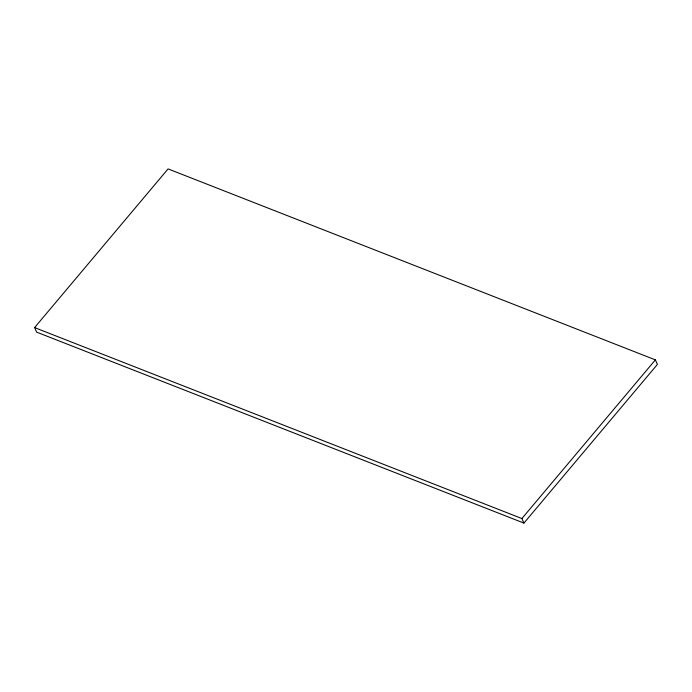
<?xml version="1.0" encoding="UTF-8"?>
<svg xmlns="http://www.w3.org/2000/svg" width="692" height="692" viewBox="0 0 692 692"><rect width="100%" height="100%" fill="white"/><g stroke="black" fill="none" stroke-linecap="round" stroke-linejoin="round"><path stroke-width="1.04" d="M34.6 327.584L168.078 168.909L655.376 359.875L657.4 364.416L523.922 523.091L36.624 332.125L34.6 327.584L521.898 518.55L523.922 523.091M521.898 518.55L655.376 359.875"/></g></svg>
